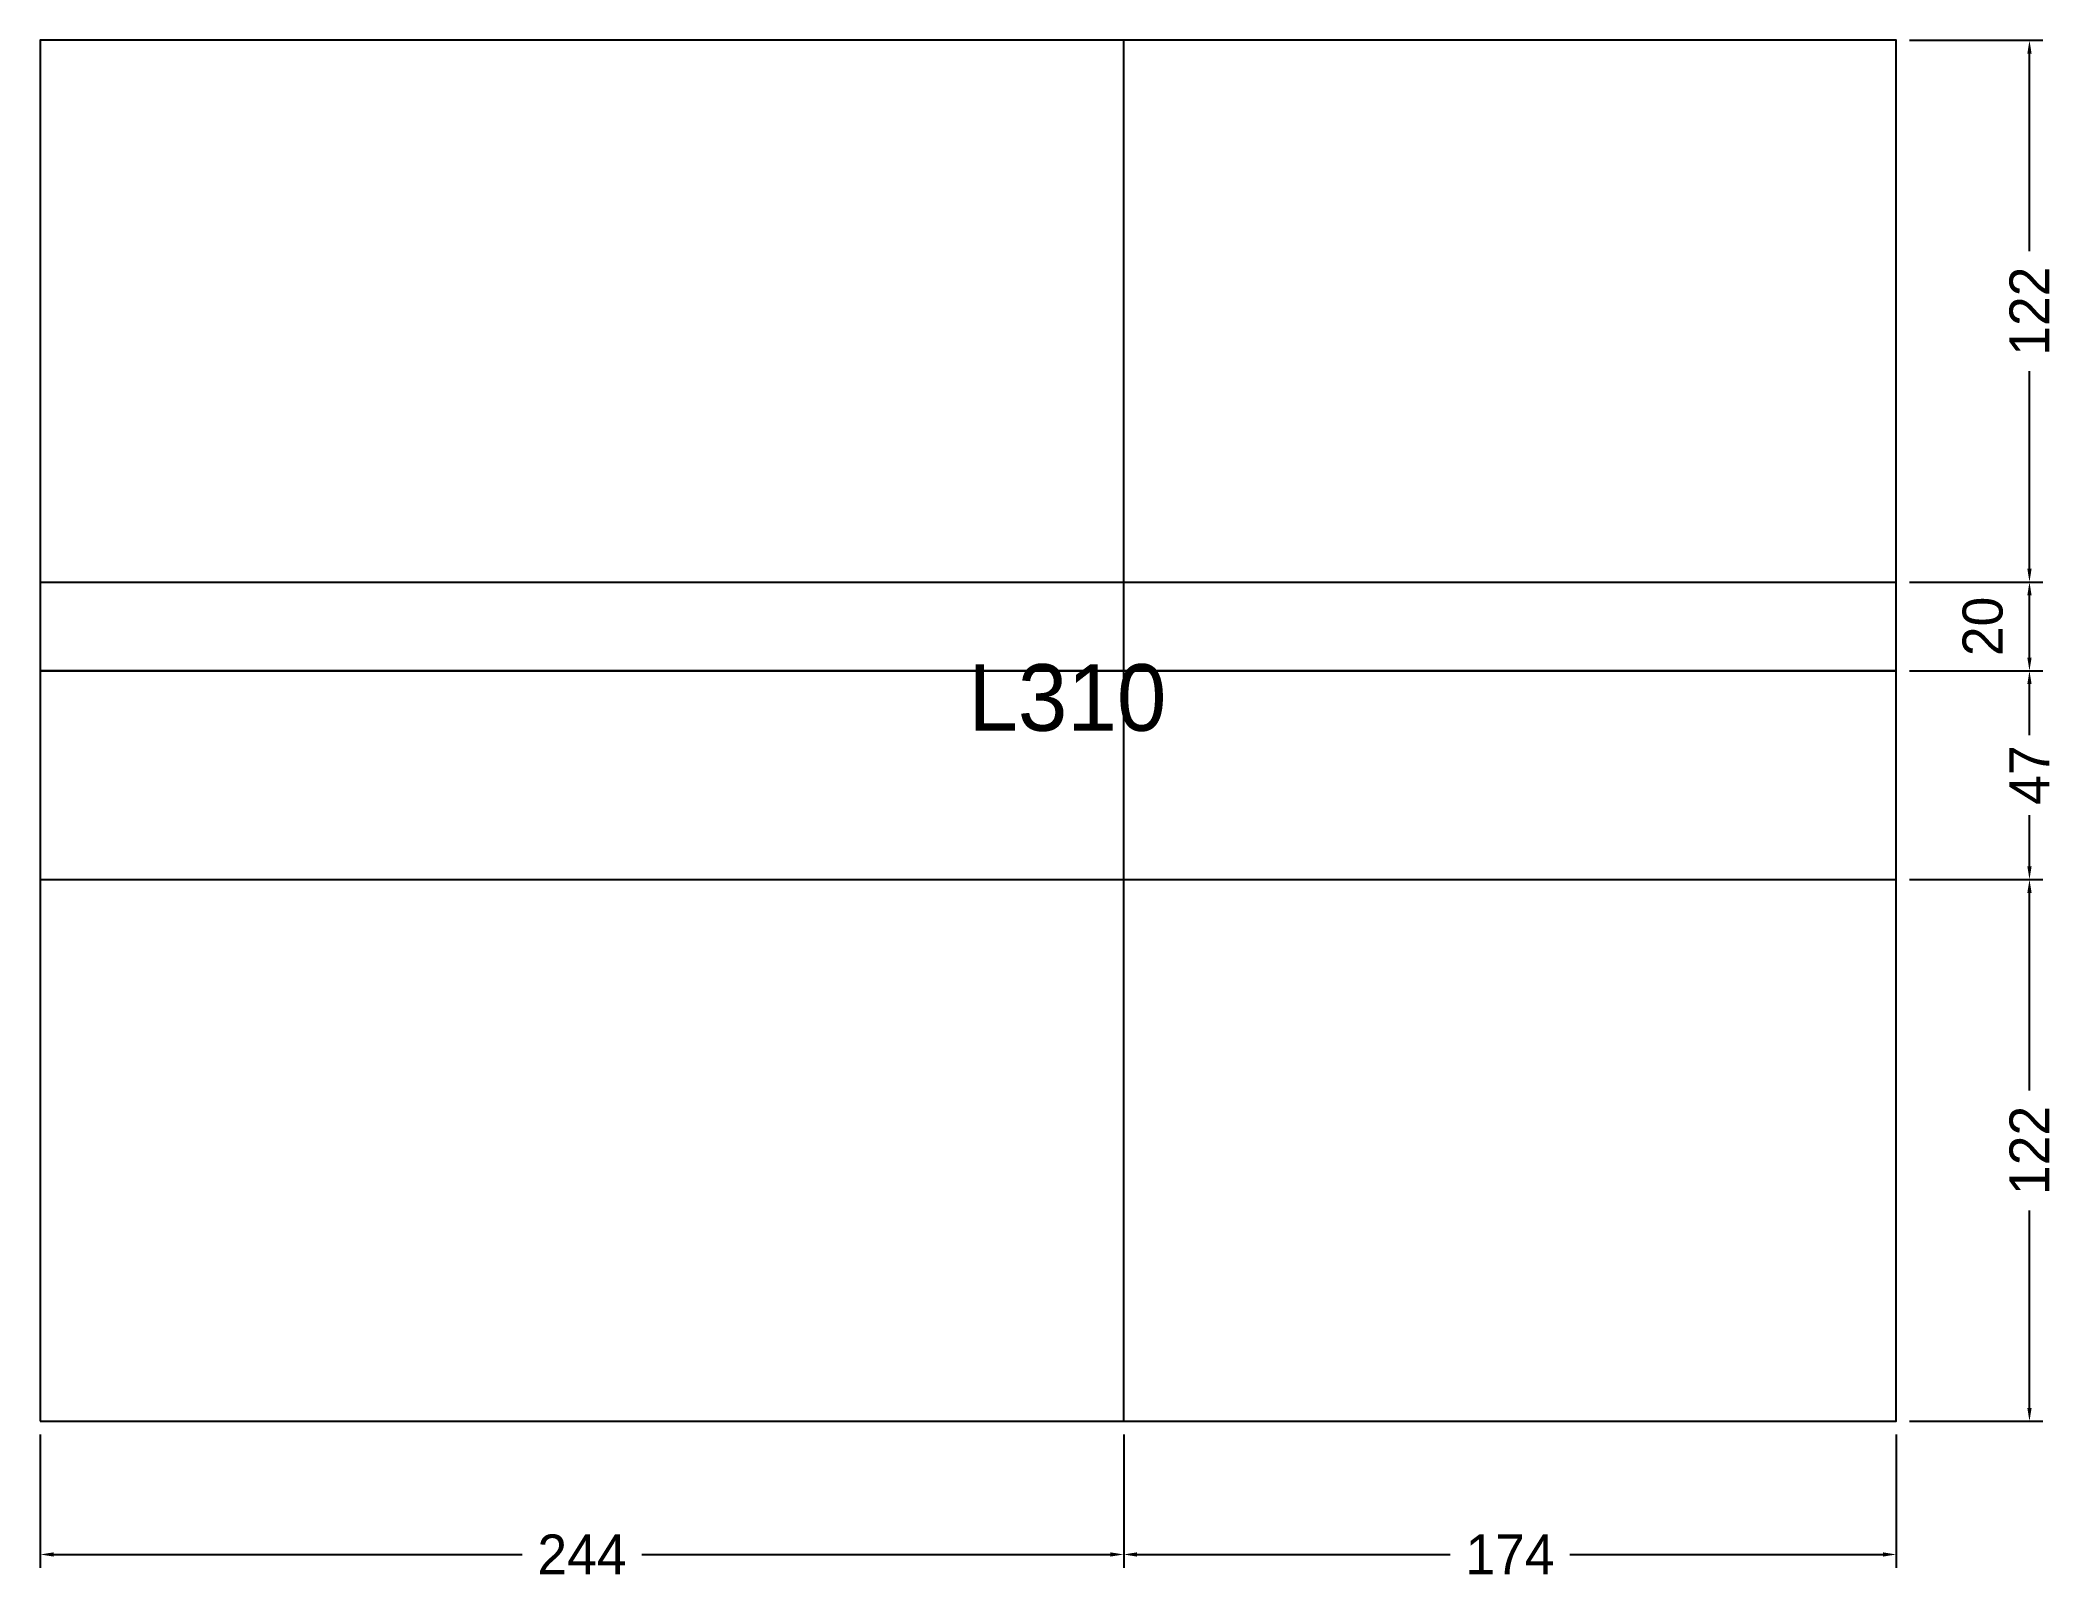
# Model space of a CAD drawing. Extents: x 3167 to 3621, y 2245 to 2592.
import ezdxf

# ---------------------------------------------------------------- set-up
doc = ezdxf.new("R2010")
doc.units = 0
for name, color, linetype in [('3', 3, 'Continuous'), ('4', 4, 'Continuous'), ('Painéis', 200, 'Continuous')]:
    doc.layers.add(name, color=color, linetype=linetype)
doc.dimstyles.new('COTA PAINEL-50', dxfattribs={"dimtxt": 9, "dimasz": 3, "dimexe": 3, "dimexo": 3, "dimgap": 3, "dimtad": 1, "dimdec": 1, "dimcen": 2.5, "dimclrd": 4, "dimclre": 4, "dimclrt": 240, "dimazin": 3, "dimtfac": 1, "dimtmove": 0, "dimatfit": 3})

# ---------------------------------------------------------------- blocks, each defined once
blk = doc.blocks.new('_CLOSEDFILLED')
at = {"color": 0, "linetype": 'BYBLOCK'}
blk.add_solid([(-1, 0.16), (0, 0), (-1, -0.16)], dxfattribs=at)
blk = doc.blocks.new('*D1')
at = {"color": 4}
for p, q in [((3167.07, 2277.94), (3167.07, 2247.94)), ((3411.07, 2277.94), (3411.07, 2247.94)), ((3170.07, 2250.94), (3275.57, 2250.94)), ((3302.57, 2250.94), (3408.07, 2250.94))]:
    blk.add_line(p, q, dxfattribs=at)
at = {"layer": 'Defpoints'}
for p in [(3167.07, 2280.94), (3411.07, 2280.94), (3167.07, 2250.94)]:
    blk.add_point(p, dxfattribs=at)
at = {"layer": 'Painéis', "color": 4, "xscale": 3, "yscale": 3, "rotation": 180}
blk.add_blockref('_CLOSEDFILLED', (3167.07, 2250.94), dxfattribs=at)
at = {"layer": 'Painéis', "color": 4, "xscale": 3, "yscale": 3}
blk.add_blockref('_CLOSEDFILLED', (3411.07, 2250.94), dxfattribs=at)
at = {"layer": 'Painéis', "color": 240, "insert": (3289.07, 2250.94), "char_height": 9, "attachment_point": 5}
blk.add_mtext('244', dxfattribs=at)
blk = doc.blocks.new('*D2')
at = {"color": 4}
for p, q in [((3411.07, 2277.94), (3411.07, 2247.94)), ((3585.07, 2277.94), (3585.07, 2247.94)), ((3414.07, 2250.94), (3484.57, 2250.94)), ((3511.57, 2250.94), (3582.07, 2250.94))]:
    blk.add_line(p, q, dxfattribs=at)
at = {"layer": 'Defpoints'}
for p in [(3411.07, 2280.94), (3585.07, 2280.94), (3411.07, 2250.94)]:
    blk.add_point(p, dxfattribs=at)
at = {"layer": 'Painéis', "color": 4, "xscale": 3, "yscale": 3, "rotation": 180}
blk.add_blockref('_CLOSEDFILLED', (3411.07, 2250.94), dxfattribs=at)
at = {"layer": 'Painéis', "color": 4, "xscale": 3, "yscale": 3}
blk.add_blockref('_CLOSEDFILLED', (3585.07, 2250.94), dxfattribs=at)
at = {"layer": 'Painéis', "color": 240, "insert": (3498.07, 2250.94), "char_height": 9, "attachment_point": 5}
blk.add_mtext('174', dxfattribs=at)
blk = doc.blocks.new('*D3')
at = {"color": 4}
for p, q in [((3588.07, 2402.94), (3618.07, 2402.94)), ((3615.07, 2355.44), (3615.07, 2399.94)), ((3615.07, 2283.94), (3615.07, 2328.44)), ((3588.07, 2280.94), (3618.07, 2280.94))]:
    blk.add_line(p, q, dxfattribs=at)
at = {"layer": 'Defpoints'}
for p in [(3585.07, 2402.94), (3585.07, 2280.94), (3615.07, 2280.94)]:
    blk.add_point(p, dxfattribs=at)
at = {"layer": 'Painéis', "color": 4, "xscale": 3, "yscale": 3}
for p, rotation in [((3615.07, 2402.94), 90), ((3615.07, 2280.94), 270)]:
    blk.add_blockref('_CLOSEDFILLED', p, dxfattribs=dict(at, rotation=rotation))
at = {"layer": 'Painéis', "color": 240, "insert": (3615.07, 2341.94), "char_height": 9, "attachment_point": 5, "rotation": 90}
blk.add_mtext('122', dxfattribs=at)
blk = doc.blocks.new('*D4')
at = {"color": 4}
for p, q in [((3588.07, 2449.94), (3618.07, 2449.94)), ((3615.07, 2435.44), (3615.07, 2446.94)), ((3615.07, 2405.94), (3615.07, 2417.44)), ((3588.07, 2402.94), (3618.07, 2402.94))]:
    blk.add_line(p, q, dxfattribs=at)
at = {"layer": 'Defpoints'}
for p in [(3585.07, 2449.94), (3585.07, 2402.94), (3615.07, 2402.94)]:
    blk.add_point(p, dxfattribs=at)
at = {"layer": 'Painéis', "color": 4, "xscale": 3, "yscale": 3}
for p, rotation in [((3615.07, 2449.94), 90), ((3615.07, 2402.94), 270)]:
    blk.add_blockref('_CLOSEDFILLED', p, dxfattribs=dict(at, rotation=rotation))
at = {"layer": 'Painéis', "color": 240, "insert": (3615.07, 2426.44), "char_height": 9, "attachment_point": 5, "rotation": 90}
blk.add_mtext('47', dxfattribs=at)
blk = doc.blocks.new('*D5')
at = {"color": 4}
for p, q in [((3588.07, 2469.94), (3618.07, 2469.94)), ((3615.07, 2452.94), (3615.07, 2466.94)), ((3588.07, 2449.94), (3618.07, 2449.94))]:
    blk.add_line(p, q, dxfattribs=at)
at = {"layer": 'Defpoints'}
for p in [(3585.07, 2469.94), (3585.07, 2449.94), (3615.07, 2449.94)]:
    blk.add_point(p, dxfattribs=at)
at = {"layer": 'Painéis', "color": 4, "xscale": 3, "yscale": 3}
for p, rotation in [((3615.07, 2469.94), 90), ((3615.07, 2449.94), 270)]:
    blk.add_blockref('_CLOSEDFILLED', p, dxfattribs=dict(at, rotation=rotation))
at = {"layer": 'Painéis', "color": 240, "insert": (3604.57, 2459.94), "char_height": 9, "attachment_point": 5, "rotation": 90}
blk.add_mtext('20', dxfattribs=at)
blk = doc.blocks.new('*D6')
at = {"color": 4}
for p, q in [((3588.07, 2591.94), (3618.07, 2591.94)), ((3615.07, 2544.44), (3615.07, 2588.94)), ((3615.07, 2472.94), (3615.07, 2517.44)), ((3588.07, 2469.94), (3618.07, 2469.94))]:
    blk.add_line(p, q, dxfattribs=at)
at = {"layer": 'Defpoints'}
for p in [(3585.07, 2591.94), (3585.07, 2469.94), (3615.07, 2469.94)]:
    blk.add_point(p, dxfattribs=at)
at = {"layer": 'Painéis', "color": 4, "xscale": 3, "yscale": 3}
for p, rotation in [((3615.07, 2591.94), 90), ((3615.07, 2469.94), 270)]:
    blk.add_blockref('_CLOSEDFILLED', p, dxfattribs=dict(at, rotation=rotation))
at = {"layer": 'Painéis', "color": 240, "insert": (3615.07, 2530.94), "char_height": 9, "attachment_point": 5, "rotation": 90}
blk.add_mtext('122', dxfattribs=at)

msp = doc.modelspace()

# ---------------------------------------------------------------- linework, layer by layer
at = {"layer": '3'}
for p, q in [((3585.07, 2591.94), (3167.07, 2591.94)), ((3167.07, 2591.94), (3167.07, 2280.94)), ((3585.07, 2280.94), (3585.07, 2591.94)), ((3167.07, 2280.94), (3585.07, 2280.94))]:
    msp.add_line(p, q, dxfattribs=at)
at = {"layer": '3', "lineweight": 25}
msp.add_lwpolyline([(3167.07, 2280.94), (3585.07, 2280.94), (3585.07, 2591.94), (3167.07, 2591.94)], close=True, dxfattribs=at)
at = {"layer": '3'}
for points in [[(3411.07, 2280.94), (3411.07, 2591.94)], [(3167.07, 2469.94), (3585.07, 2469.94)], [(3167.07, 2449.94), (3585.07, 2449.94)], [(3585.07, 2449.94), (3167.07, 2449.94)], [(3167.07, 2402.94), (3585.07, 2402.94)]]:
    msp.add_lwpolyline(points, dxfattribs=at)
at = {"layer": 'Painéis', "lineweight": 18}
for p, q in [((3411.07, 2280.94), (3411.07, 2591.94)), ((3167.07, 2469.94), (3585.07, 2469.94)), ((3167.07, 2449.94), (3585.07, 2449.94)), ((3167.07, 2402.94), (3585.07, 2402.94))]:
    msp.add_line(p, q, dxfattribs=at)

# ---------------------------------------------------------------- texts
at = {"layer": '4'}
msp.add_text('L310', height=15, dxfattribs=at).set_placement((3376.07, 2436.44))

# ---------------------------------------------------------------- dimensions: what is measured, and where the dimension line sits
at = {"layer": 'Painéis'}
for base, p1, p2, text, picture, middle in [((3615.07, 2469.94), (3585.07, 2469.94), (3585.07, 2591.94), '122', '*D6', (3615.07, 2530.94)), ((3615.07, 2449.94), (3585.07, 2449.94), (3585.07, 2469.94), '20', '*D5', (3604.57, 2459.94)), ((3615.07, 2402.94), (3585.07, 2402.94), (3585.07, 2449.94), '47', '*D4', (3615.07, 2426.44)), ((3615.07, 2280.94), (3585.07, 2280.94), (3585.07, 2402.94), '122', '*D3', (3615.07, 2341.94))]:
    dim = msp.add_linear_dim(base=base, p1=p1, p2=p2, angle=90, text=text, dimstyle='COTA PAINEL-50', dxfattribs=at)
    dim.commit()
    dim.dimension.update_dxf_attribs({"geometry": picture, "text_midpoint": middle})
for base, p1, p2, text, picture, middle in [((3167.07, 2250.94), (3167.07, 2280.94), (3411.07, 2280.94), '244', '*D1', (3289.07, 2250.94)), ((3411.07, 2250.94), (3411.07, 2280.94), (3585.07, 2280.94), '174', '*D2', (3498.07, 2250.94))]:
    dim = msp.add_linear_dim(base=base, p1=p1, p2=p2, text=text, dimstyle='COTA PAINEL-50', dxfattribs=at)
    dim.commit()
    dim.dimension.update_dxf_attribs({"geometry": picture, "text_midpoint": middle})

doc.saveas('drawing.dxf')
